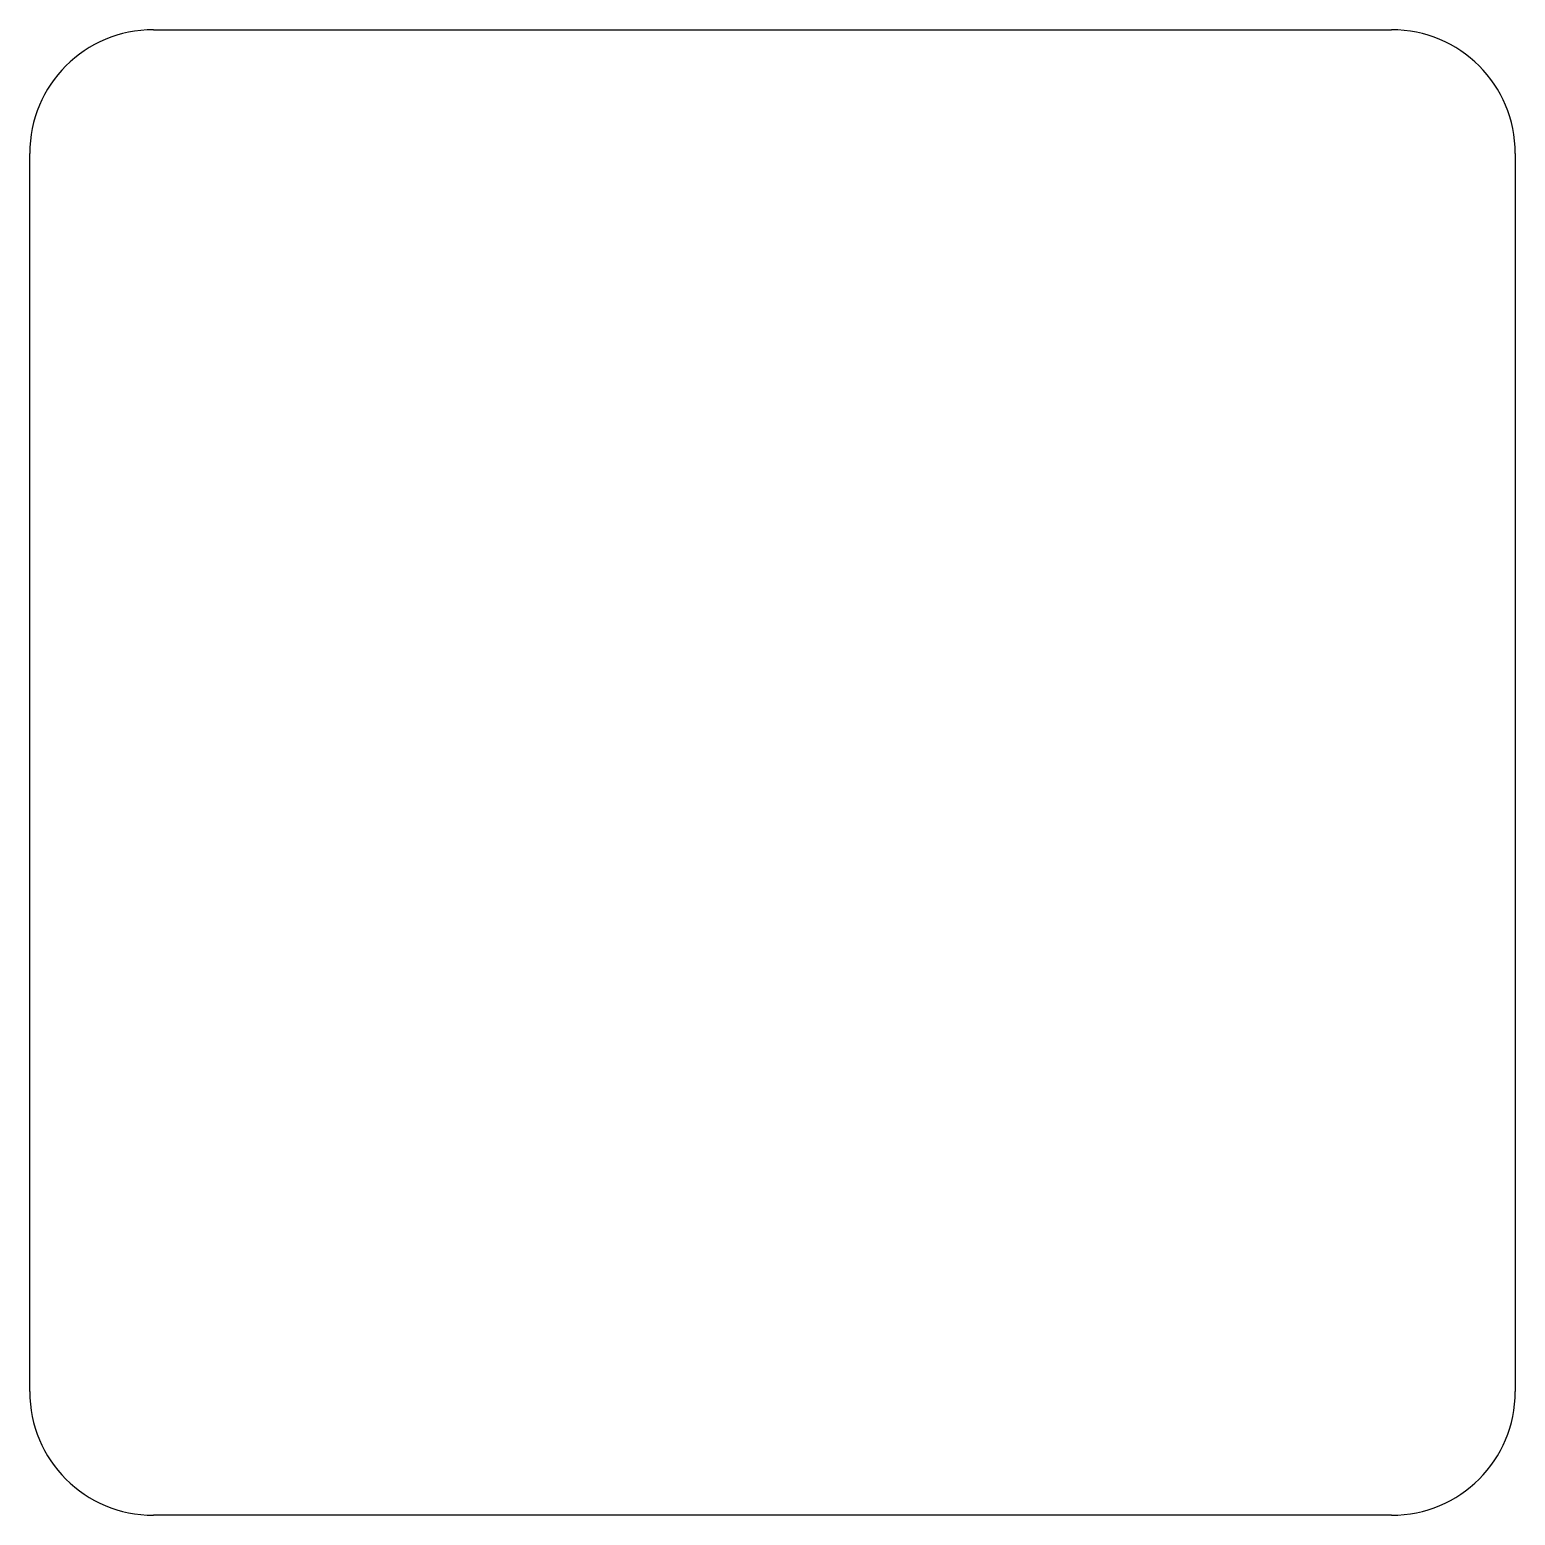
# Model space of a CAD drawing. Extents: x 10 to 70, y 50 to 110.
import ezdxf

# ---------------------------------------------------------------- set-up
doc = ezdxf.new("R2010")
doc.units = 0
doc.header["$MEASUREMENT"] = 0
doc.layers.add('17', color=82, linetype='CONTINUOUS')

msp = doc.modelspace()

# ---------------------------------------------------------------- linework, layer by layer
at = {"layer": '17', "linetype": 'Continuous'}
for p, q in [((15, 110), (65, 110)), ((10, 55), (10, 105)), ((70, 105), (70, 55)), ((65, 50), (15, 50))]:
    msp.add_line(p, q, dxfattribs=at)
at = {"layer": '17'}
msp.add_arc((15, 105), 5, 90, 180, dxfattribs=at)
at = {"layer": '17', "linetype": 'Continuous'}
for centre, start, end in [((65, 105), 0, 90), ((15, 55), 180, 270), ((65, 55), 270, 0)]:
    msp.add_arc(centre, 5, start, end, dxfattribs=at)

doc.saveas('drawing.dxf')
